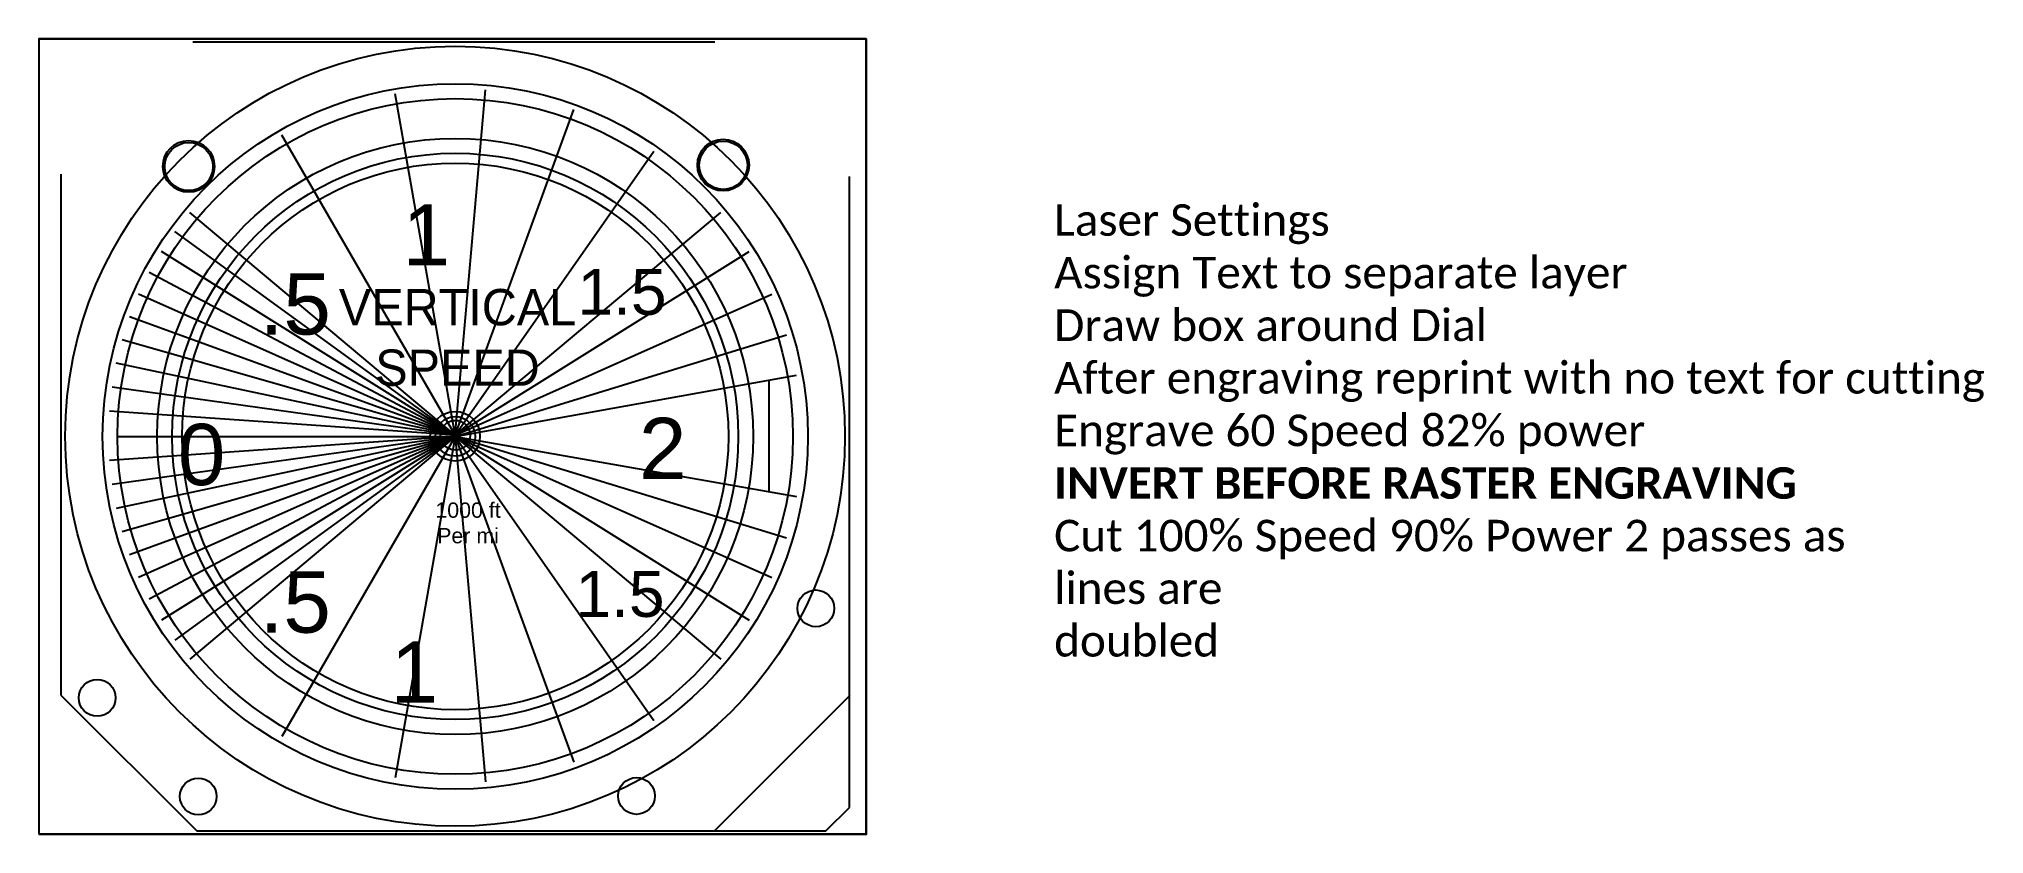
# Model space of a CAD drawing. Extents: x 0 to 196, y 2 to 82.
import ezdxf

# ---------------------------------------------------------------- set-up
doc = ezdxf.new("R2010")
doc.units = 0
doc.header["$LTSCALE"] = 2.97
doc.header["$MEASUREMENT"] = 0
doc.layers.get('0').update_dxf_attribs({"linetype": 'CONTINUOUS'})
for name, color, linetype in [('CAD_EDGE', 7, 'CONTINUOUS'), ('CONSTRUCTION_NOTES', 7, 'CONTINUOUS'), ('JET_RANGER_OUTLINE', 5, 'CONTINUOUS'), ('TEXT', 7, 'CONTINUOUS')]:
    doc.layers.add(name, color=color, linetype=linetype)
doc.styles.get("Standard").update_dxf_attribs({"font": 'txt.shx'})

msp = doc.modelspace()

# ---------------------------------------------------------------- linework, layer by layer
at = {"color": 9, "linetype": 'CONTINUOUS'}
msp.add_lwpolyline([(0.05, 1.89), (83.36, 1.89), (83.36, 81.89), (0.05, 81.89)], close=True, dxfattribs=at)
at = {"layer": 'CAD_EDGE', "linetype": 'CONTINUOUS'}
for p, q in [((68.1, 81.59), (15.54, 81.59)), ((2.26, 68.31), (2.26, 15.88)), ((81.64, 4.57), (81.64, 68.05)), ((2.26, 15.88), (15.94, 2.2)), ((68.05, 2.2), (81.73, 15.88)), ((79.27, 2.2), (81.64, 4.57)), ((15.94, 2.2), (67.79, 2.2)), ((67.79, 2.2), (79.27, 2.2))]:
    msp.add_line(p, q, dxfattribs=at)
for points in [[(12.71, 69.06, -1), (17.56, 69.06, -1)], [(66.53, 69.19, -1), (71.38, 69.19, -1)], [(40.46, 42.02, -1), (43.46, 42.02, -1)]]:
    msp.add_lwpolyline(points, format="xyb", close=True, dxfattribs=at)
for centre in [(78.27, 24.6), (5.91, 15.59), (16.09, 5.67), (60.21, 5.72)]:
    msp.add_circle(centre, 1.85, dxfattribs=at)
at = {"layer": 'JET_RANGER_OUTLINE', "linetype": 'CONTINUOUS'}
msp.add_lwpolyline([(0.04, 1.9), (83.34, 1.9), (83.34, 81.9), (0.04, 81.9)], close=True, dxfattribs=at)
for points in [[(2.7, 41.92, -1), (81.2, 41.92, -1)], [(12.52, 69.08, -1), (17.72, 69.08, -1)], [(66.34, 69.21, -1), (71.54, 69.21, -1)], [(39.45, 41.92, -1), (44.45, 41.92, -1)]]:
    msp.add_lwpolyline(points, format="xyb", close=True, dxfattribs=at)
at = {"layer": 'TEXT', "linetype": 'CONTINUOUS'}
for p, q in [((41.96, 42.02), (45, 76.78)), ((41.96, 42.02), (35.9, 76.38)), ((41.96, 42.02), (53.89, 74.8)), ((41.96, 42.02), (24.51, 72.23)), ((41.96, 42.02), (61.97, 70.6)), ((41.96, 42.02), (15.23, 64.44)), ((41.96, 42.02), (68.69, 64.44)), ((41.96, 42.02), (13.73, 62.53)), ((41.96, 42.02), (12.37, 60.51)), ((41.96, 42.02), (71.55, 60.51)), ((41.96, 42.02), (11.15, 58.4)), ((41.96, 42.02), (10.08, 56.21)), ((41.96, 42.02), (73.83, 56.21)), ((41.96, 42.02), (9.17, 53.95)), ((41.96, 42.02), (8.42, 51.63)), ((41.96, 41.9), (75.33, 52.11)), ((41.96, 42.02), (7.83, 49.27)), ((41.96, 41.9), (76.32, 48.08)), ((73.52, 47.57), (73.52, 36.33)), ((41.96, 42.02), (7.41, 46.87)), ((41.96, 42.02), (7.15, 44.45)), ((41.96, 41.9), (7.15, 39.47)), ((41.96, 41.9), (7.41, 37.05)), ((41.96, 41.9), (7.83, 34.65)), ((7.96, 41.9), (41.96, 41.9)), ((41.96, 41.9), (8.42, 32.29)), ((41.96, 41.9), (9.17, 29.97)), ((41.96, 41.9), (10.08, 27.71)), ((41.96, 41.9), (11.15, 25.52)), ((41.96, 41.9), (12.37, 23.42)), ((41.96, 41.9), (13.73, 21.4)), ((41.96, 41.9), (15.23, 19.48)), ((41.96, 41.9), (24.51, 11.69)), ((41.96, 41.9), (35.9, 7.54)), ((41.96, 41.9), (75.33, 31.7)), ((41.96, 41.9), (71.55, 23.42)), ((41.96, 41.9), (45, 7.15)), ((41.96, 41.9), (61.97, 13.32)), ((41.96, 41.9), (53.89, 9.12)), ((41.96, 41.9), (68.69, 19.48)), ((41.96, 41.9), (73.83, 27.71)), ((41.96, 41.9), (76.32, 35.85))]:
    msp.add_line(p, q, dxfattribs=at)
for points in [[(6.46, 41.9, -1), (77.46, 41.9, -1)], [(7.96, 41.9, -1), (75.96, 41.9, -1)], [(11.96, 41.9, -1), (71.96, 41.9, -1)], [(13.46, 41.9, -1), (70.46, 41.9, -1)], [(14.46, 41.9, -1), (69.46, 41.9, -1)], [(39.96, 41.9, -1), (43.96, 41.9, -1)]]:
    msp.add_lwpolyline(points, format="xyb", close=True, dxfattribs=at)

# ---------------------------------------------------------------- texts
at = {"layer": 'CONSTRUCTION_NOTES', "insert": (102.26, 42.49), "char_height": 3.175, "width": 89.3156, "attachment_point": 4}
msp.add_mtext('\\C7;\\fCalibri|b0|i0|;\\H3.1750242233276;Laser Settings\\PAssign Text to separate layer\\PDraw box around Dial\\PAfter engraving reprint with no text for cutting\\PEngrave 60 Speed 82% power\\P\\C10;\\fCalibri|b1|i0|;INVERT BEFORE RASTER ENGRAVING\\P\\C7;\\fCalibri|b0|i0|;Cut 100% Speed 90% Power 2 passes as lines are \\Pdoubled', dxfattribs=at)
at = {"layer": 'TEXT'}
for s, insert, char_height, width, attachment_point in [('\\C7;\\fArial|b0|i0|;\\H6.1639413300902;1', (39.05, 62.19), 6.1639, 10.4, 5), ('\\C7;\\fArial|b0|i0|;\\H4.6229736328125;1.5', (54.26, 56.42), 4.623, 17, 4), ('\\C7;\\fArial|b0|i0|;\\H6.1639413300902;.5', (22.26, 55.19), 6.1639, 19.4, 4), ('\\C7;\\fMS 33558|b0|i0|;\\H3.6535349126905;VERTICAL \\PSPEED', (42.19, 51.84), 3.6535, 36.6889, 5), ('\\C7;\\fArial|b0|i0|;\\H6.1639413300902;0', (16.42, 40.04), 6.1639, 4, 5), ('\\C7;\\fArial|b0|i0|;\\H6.1639413300902;2', (62.85, 40.69), 6.1639, 4, 5), ('\\C7;\\fArial|b0|i0|;\\H1.5409676972777;1000 ft\\PPer mi', (43.25, 33.19), 1.541, 30, 5), ('\\C7;\\fArial|b0|i0|;\\H6.1639413300902;.5', (22.26, 25.19), 6.1639, 17, 4), ('\\C7;\\fArial|b0|i0|;\\H4.6229736328125;1.5', (54.06, 26.02), 4.623, 15.4, 4), ('\\C7;\\fArial|b0|i0|;\\H6.1639413300902;1', (37.85, 18.19), 6.1639, 4, 5)]:
    msp.add_mtext(s, dxfattribs=dict(at, insert=insert, char_height=char_height, width=width, attachment_point=attachment_point))

doc.saveas('drawing.dxf')
